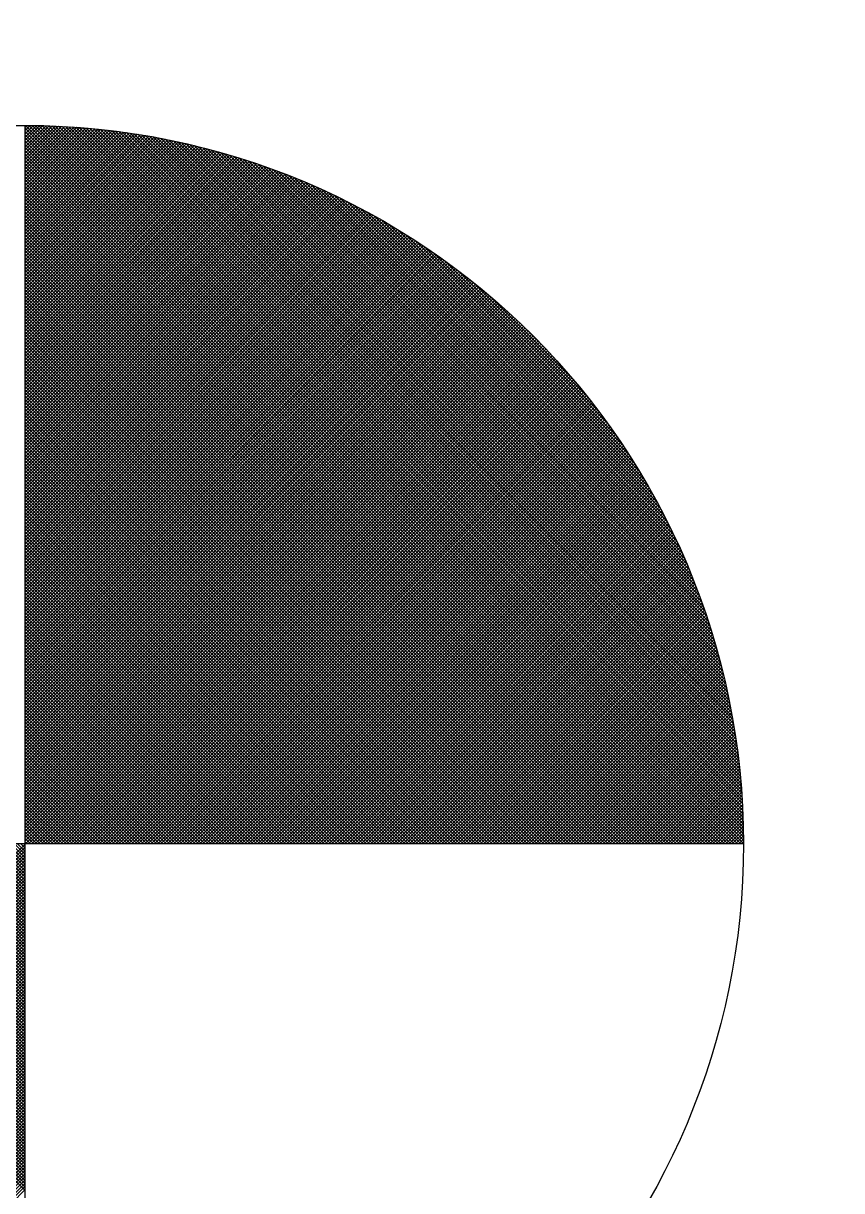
# Model space of a CAD drawing. Header units: inches. Extents: x 567115 to 582893, y 124948 to 133566.
# Drawn here: x 580450.083 to 580451.845, y 131764.94 to 131767.453 of the extents above; entities that cross this region are included whole.
import ezdxf

# ---------------------------------------------------------------- set-up
doc = ezdxf.new("R2010")
doc.units = ezdxf.units.IN
doc.header["$MEASUREMENT"] = 0
for name, color, linetype in [('BOARD', 3, 'Continuous'), ('kazeb', 15, 'Continuous'), ('LIGHTING', 3, 'Continuous')]:
    doc.layers.add(name, color=color, linetype=linetype)

# ---------------------------------------------------------------- blocks, each defined once
blk = doc.blocks.new('BOARD1')
at = {"layer": 'BOARD', "color": 30}
for p, q in [((-9.994, -31.2997), (-9.994, -27.1122)), ((-10.051, -29.2059), (-11.5028, -27.7542)), ((-10.0416, -29.2059), (-11.4981, -27.7494)), ((-10.0322, -29.2059), (-11.4935, -27.7447)), ((-10.0228, -29.2059), (-11.4889, -27.7399)), ((-10.0134, -29.2059), (-11.4842, -27.7352)), ((-10.004, -29.2059), (-11.4795, -27.7304)), ((-9.9946, -29.2059), (-11.4748, -27.7257)), ((-10.1169, -29.2059), (-11.5347, -27.7882)), ((-10.1075, -29.2059), (-11.5302, -27.7833)), ((-10.0981, -29.2059), (-11.5256, -27.7784)), ((-10.0887, -29.2059), (-11.5211, -27.7735)), ((-10.0793, -29.2059), (-11.5165, -27.7687)), ((-10.0699, -29.2059), (-11.512, -27.7638)), ((-10.0605, -29.2059), (-11.5074, -27.759)), ((-10.1828, -29.2059), (-11.5659, -27.8228)), ((-10.1734, -29.2059), (-11.5615, -27.8178)), ((-10.1639, -29.2059), (-11.5571, -27.8128)), ((-10.1545, -29.2059), (-11.5526, -27.8079)), ((-10.1451, -29.2059), (-11.5482, -27.8029)), ((-10.1357, -29.2059), (-11.5437, -27.798)), ((-10.1263, -29.2059), (-11.5392, -27.7931)), ((-10.2486, -29.2059), (-11.5963, -27.8582)), ((-10.2392, -29.2059), (-11.592, -27.8531)), ((-10.2298, -29.2059), (-11.5877, -27.848)), ((-10.2204, -29.2059), (-11.5834, -27.843)), ((-10.211, -29.2059), (-11.579, -27.8379)), ((-10.2016, -29.2059), (-11.5747, -27.8329)), ((-10.1922, -29.2059), (-11.5703, -27.8278)), ((-10.3145, -29.2059), (-11.6261, -27.8944)), ((-10.3051, -29.2059), (-11.6219, -27.8892)), ((-10.2957, -29.2059), (-11.6177, -27.884)), ((-10.2863, -29.2059), (-11.6134, -27.8788)), ((-10.2768, -29.2059), (-11.6092, -27.8736)), ((-10.2674, -29.2059), (-11.6049, -27.8685)), ((-10.258, -29.2059), (-11.6006, -27.8633)), ((-10.3709, -29.2059), (-11.6509, -27.9259)), ((-10.3615, -29.2059), (-11.6468, -27.9206)), ((-10.3521, -29.2059), (-11.6427, -27.9153)), ((-10.3427, -29.2059), (-11.6386, -27.9101)), ((-10.3333, -29.2059), (-11.6344, -27.9048)), ((-10.3239, -29.2059), (-11.6303, -27.8996)), ((-10.4274, -29.2059), (-11.6753, -27.9581)), ((-10.418, -29.2059), (-11.6713, -27.9527)), ((-10.4086, -29.2059), (-11.6672, -27.9473)), ((-10.3992, -29.2059), (-11.6632, -27.9419)), ((-10.3897, -29.2059), (-11.6591, -27.9366)), ((-10.3803, -29.2059), (-11.655, -27.9312)), ((-10.4932, -29.2059), (-11.703, -27.9962)), ((-10.4838, -29.2059), (-11.699, -27.9907)), ((-10.4744, -29.2059), (-11.6951, -27.9852)), ((-10.465, -29.2059), (-11.6912, -27.9798)), ((-10.4556, -29.2059), (-11.6872, -27.9743)), ((-10.4462, -29.2059), (-11.6833, -27.9689)), ((-10.4368, -29.2059), (-11.6793, -27.9635)), ((-10.5497, -29.2059), (-11.7261, -28.0296)), ((-10.5403, -29.2059), (-11.7223, -28.024)), ((-10.5309, -29.2059), (-11.7184, -28.0184)), ((-10.5215, -29.2059), (-11.7146, -28.0128)), ((-10.5121, -29.2059), (-11.7107, -28.0073)), ((-10.5026, -29.2059), (-11.7068, -28.0018)), ((-10.6061, -29.2059), (-11.7486, -28.0635)), ((-10.5967, -29.2059), (-11.7449, -28.0578)), ((-10.5873, -29.2059), (-11.7412, -28.0521)), ((-10.5779, -29.2059), (-11.7374, -28.0465)), ((-10.5685, -29.2059), (-11.7336, -28.0408)), ((-10.5591, -29.2059), (-11.7299, -28.0352)), ((-10.6626, -29.2059), (-11.7706, -28.098)), ((-10.6532, -29.2059), (-11.767, -28.0922)), ((-10.6438, -29.2059), (-11.7633, -28.0864)), ((-10.6344, -29.2059), (-11.7597, -28.0806)), ((-10.625, -29.2059), (-11.756, -28.0749)), ((-10.6156, -29.2059), (-11.7523, -28.0692)), ((-10.7096, -29.2059), (-11.7885, -28.1271)), ((-10.7002, -29.2059), (-11.7849, -28.1213)), ((-10.6908, -29.2059), (-11.7814, -28.1154)), ((-10.6814, -29.2059), (-11.7778, -28.1096)), ((-10.672, -29.2059), (-11.7742, -28.1038)), ((-10.7661, -29.2059), (-11.8094, -28.1627)), ((-10.7567, -29.2059), (-11.8059, -28.1567)), ((-10.7473, -29.2059), (-11.8025, -28.1508)), ((-10.7379, -29.2059), (-11.799, -28.1448)), ((-10.7285, -29.2059), (-11.7955, -28.1389)), ((-10.719, -29.2059), (-11.792, -28.133)), ((-10.8225, -29.2059), (-11.8297, -28.1988)), ((-10.8131, -29.2059), (-11.8263, -28.1928)), ((-10.8037, -29.2059), (-11.823, -28.1867)), ((-10.7943, -29.2059), (-11.8196, -28.1807)), ((-10.7849, -29.2059), (-11.8162, -28.1747)), ((-10.7755, -29.2059), (-11.8128, -28.1687)), ((-11.0039, -29.2059), (-9.994, -28.1961)), ((-10.8696, -29.2059), (-11.8461, -28.2294)), ((-10.8602, -29.2059), (-11.8429, -28.2233)), ((-10.8508, -29.2059), (-11.8396, -28.2171)), ((-10.8414, -29.2059), (-11.8363, -28.211)), ((-10.8319, -29.2059), (-11.833, -28.2049)), ((-10.9945, -29.2059), (-9.994, -28.2055)), ((-10.9851, -29.2059), (-9.994, -28.2149)), ((-10.9757, -29.2059), (-9.994, -28.2243)), ((-10.9663, -29.2059), (-9.994, -28.2337)), ((-10.926, -29.2059), (-11.8653, -28.2667)), ((-10.9166, -29.2059), (-11.8621, -28.2604)), ((-10.9072, -29.2059), (-11.859, -28.2542)), ((-10.8978, -29.2059), (-11.8558, -28.248)), ((-10.8884, -29.2059), (-11.8526, -28.2418)), ((-10.879, -29.2059), (-11.8493, -28.2356)), ((-10.9569, -29.2059), (-9.994, -28.2431)), ((-10.9475, -29.2059), (-9.994, -28.2525)), ((-10.9381, -29.2059), (-9.994, -28.2619)), ((-10.9731, -29.2059), (-11.8808, -28.2982)), ((-10.9637, -29.2059), (-11.8777, -28.2919)), ((-10.9543, -29.2059), (-11.8746, -28.2856)), ((-10.9448, -29.2059), (-11.8715, -28.2793)), ((-10.9354, -29.2059), (-11.8684, -28.273)), ((-10.9286, -29.2059), (-9.994, -28.2714)), ((-10.9192, -29.2059), (-9.994, -28.2808)), ((-10.9098, -29.2059), (-9.994, -28.2902)), ((-10.9004, -29.2059), (-9.994, -28.2996)), ((-11.0013, -29.2059), (-11.8899, -28.3174)), ((-10.9919, -29.2059), (-11.8869, -28.311)), ((-10.9825, -29.2059), (-11.8838, -28.3046)), ((-10.891, -29.2059), (-9.994, -28.309)), ((-10.8816, -29.2059), (-9.994, -28.3184)), ((-10.8722, -29.2059), (-9.994, -28.3278)), ((-10.8628, -29.2059), (-9.994, -28.3372)), ((-10.8534, -29.2059), (-9.994, -28.3466)), ((-10.844, -29.2059), (-9.994, -28.356)), ((-10.8346, -29.2059), (-9.994, -28.3654)), ((-10.8251, -29.2059), (-9.994, -28.3748)), ((-10.8157, -29.2059), (-9.994, -28.3843)), ((-10.8063, -29.2059), (-9.994, -28.3937)), ((-10.7969, -29.2059), (-9.994, -28.4031)), ((-10.7875, -29.2059), (-9.994, -28.4125)), ((-10.7781, -29.2059), (-9.994, -28.4219)), ((-10.7687, -29.2059), (-9.994, -28.4313)), ((-10.7593, -29.2059), (-9.994, -28.4407)), ((-10.7499, -29.2059), (-9.994, -28.4501)), ((-10.7405, -29.2059), (-9.994, -28.4595)), ((-10.7311, -29.2059), (-9.994, -28.4689)), ((-10.7217, -29.2059), (-9.994, -28.4783)), ((-10.7122, -29.2059), (-9.994, -28.4877)), ((-10.7028, -29.2059), (-9.994, -28.4972)), ((-10.6934, -29.2059), (-9.994, -28.5066)), ((-10.684, -29.2059), (-9.994, -28.516)), ((-10.6746, -29.2059), (-9.994, -28.5254)), ((-10.6652, -29.2059), (-9.994, -28.5348)), ((-10.6558, -29.2059), (-9.994, -28.5442)), ((-10.6464, -29.2059), (-9.994, -28.5536)), ((-10.637, -29.2059), (-9.994, -28.563)), ((-10.6276, -29.2059), (-9.994, -28.5724)), ((-10.6182, -29.2059), (-9.994, -28.5818)), ((-10.6088, -29.2059), (-9.994, -28.5912)), ((-10.5993, -29.2059), (-9.994, -28.6006)), ((-10.5899, -29.2059), (-9.994, -28.6101)), ((-10.5805, -29.2059), (-9.994, -28.6195)), ((-10.5711, -29.2059), (-9.994, -28.6289)), ((-10.5617, -29.2059), (-9.994, -28.6383)), ((-10.5523, -29.2059), (-9.994, -28.6477)), ((-10.5429, -29.2059), (-9.994, -28.6571)), ((-10.5335, -29.2059), (-9.994, -28.6665)), ((-10.5241, -29.2059), (-9.994, -28.6759)), ((-10.5147, -29.2059), (-9.994, -28.6853)), ((-10.5053, -29.2059), (-9.994, -28.6947)), ((-10.4959, -29.2059), (-9.994, -28.7041)), ((-10.4864, -29.2059), (-9.994, -28.7135)), ((-10.477, -29.2059), (-9.994, -28.723)), ((-10.4676, -29.2059), (-9.994, -28.7324)), ((-10.4582, -29.2059), (-9.994, -28.7418)), ((-10.4488, -29.2059), (-9.994, -28.7512)), ((-10.4394, -29.2059), (-9.994, -28.7606)), ((-10.43, -29.2059), (-9.994, -28.77)), ((-10.4206, -29.2059), (-9.994, -28.7794)), ((-10.4112, -29.2059), (-9.994, -28.7888)), ((-10.4018, -29.2059), (-9.994, -28.7982)), ((-10.3924, -29.2059), (-9.994, -28.8076)), ((-10.3829, -29.2059), (-9.994, -28.817)), ((-10.3735, -29.2059), (-9.994, -28.8265)), ((-10.3641, -29.2059), (-9.994, -28.8359)), ((-10.3547, -29.2059), (-9.994, -28.8453)), ((-10.3453, -29.2059), (-9.994, -28.8547)), ((-10.3359, -29.2059), (-9.994, -28.8641)), ((-10.3265, -29.2059), (-9.994, -28.8735)), ((-10.3171, -29.2059), (-9.994, -28.8829)), ((-10.3077, -29.2059), (-9.994, -28.8923)), ((-10.2983, -29.2059), (-9.994, -28.9017)), ((-10.2889, -29.2059), (-9.994, -28.9111)), ((-10.2795, -29.2059), (-9.994, -28.9205)), ((-10.27, -29.2059), (-9.994, -28.9299)), ((-10.2606, -29.2059), (-9.994, -28.9394)), ((-10.2512, -29.2059), (-9.994, -28.9488)), ((-10.2418, -29.2059), (-9.994, -28.9582)), ((-10.2324, -29.2059), (-9.994, -28.9676)), ((-10.223, -29.2059), (-9.994, -28.977)), ((-10.2136, -29.2059), (-9.994, -28.9864)), ((-10.2042, -29.2059), (-9.994, -28.9958)), ((-10.1948, -29.2059), (-9.994, -29.0052)), ((-10.1854, -29.2059), (-9.994, -29.0146)), ((-10.176, -29.2059), (-9.994, -29.024)), ((-10.1666, -29.2059), (-9.994, -29.0334)), ((-10.1571, -29.2059), (-9.994, -29.0428)), ((-10.1477, -29.2059), (-9.994, -29.0523)), ((-10.1383, -29.2059), (-9.994, -29.0617)), ((-10.1289, -29.2059), (-9.994, -29.0711)), ((-10.1195, -29.2059), (-9.994, -29.0805)), ((-10.1101, -29.2059), (-9.994, -29.0899)), ((-10.1007, -29.2059), (-9.994, -29.0993)), ((-10.0913, -29.2059), (-9.994, -29.1087)), ((-10.0819, -29.2059), (-9.994, -29.1181)), ((-10.0725, -29.2059), (-9.994, -29.1275)), ((-10.0631, -29.2059), (-9.994, -29.1369)), ((-10.0537, -29.2059), (-9.994, -29.1463)), ((-10.0442, -29.2059), (-9.994, -29.1557)), ((-10.0348, -29.2059), (-9.994, -29.1652)), ((-10.0254, -29.2059), (-9.994, -29.1746)), ((-10.016, -29.2059), (-9.994, -29.184)), ((-12.0878, -29.2059), (-7.9003, -29.2059)), ((-10.0066, -29.2059), (-9.994, -29.1934)), ((-9.9972, -29.2059), (-9.994, -29.2028)), ((-9.994, -29.2122), (-9.9878, -29.2059)), ((-9.994, -29.2216), (-9.9784, -29.2059)), ((-9.994, -29.231), (-9.969, -29.2059)), ((-9.994, -29.2404), (-9.9596, -29.2059)), ((-9.994, -29.2498), (-9.9502, -29.2059)), ((-9.994, -29.2592), (-9.9408, -29.2059)), ((-9.994, -29.2686), (-9.9313, -29.2059)), ((-9.994, -29.2781), (-9.9219, -29.2059)), ((-9.994, -29.2875), (-9.9125, -29.2059)), ((-9.994, -29.2969), (-9.9031, -29.2059)), ((-9.994, -29.3063), (-9.8937, -29.2059)), ((-9.994, -29.3157), (-9.8843, -29.2059)), ((-9.994, -29.3251), (-9.8749, -29.2059)), ((-9.994, -29.3345), (-9.8655, -29.2059)), ((-9.994, -29.3439), (-9.8561, -29.2059)), ((-9.994, -29.3533), (-9.8467, -29.2059)), ((-9.994, -29.3627), (-9.8373, -29.2059)), ((-9.994, -29.3721), (-9.8278, -29.2059)), ((-9.994, -29.3816), (-9.8184, -29.2059)), ((-9.994, -29.391), (-9.809, -29.2059)), ((-9.994, -29.4004), (-9.7996, -29.2059)), ((-9.994, -29.4098), (-9.7902, -29.2059)), ((-9.994, -29.4192), (-9.7808, -29.2059)), ((-9.994, -29.4286), (-9.7714, -29.2059)), ((-9.994, -29.438), (-9.762, -29.2059)), ((-9.994, -29.4474), (-9.7526, -29.2059)), ((-9.994, -29.4568), (-9.7432, -29.2059)), ((-9.994, -29.4662), (-9.7338, -29.2059)), ((-9.994, -29.4756), (-9.7244, -29.2059)), ((-9.994, -29.485), (-9.7149, -29.2059)), ((-9.994, -29.4945), (-9.7055, -29.2059)), ((-9.994, -29.5039), (-9.6961, -29.2059)), ((-9.994, -29.5133), (-9.6867, -29.2059)), ((-9.994, -29.5227), (-9.6773, -29.2059)), ((-9.994, -29.5321), (-9.6679, -29.2059)), ((-9.994, -29.5415), (-9.6585, -29.2059)), ((-9.994, -29.5509), (-9.6491, -29.2059)), ((-9.994, -29.5603), (-9.6397, -29.2059)), ((-9.994, -29.5697), (-9.6303, -29.2059)), ((-9.994, -29.5791), (-9.6209, -29.2059)), ((-9.994, -29.5885), (-9.6115, -29.2059)), ((-9.994, -29.5979), (-9.602, -29.2059)), ((-9.994, -29.6074), (-9.5926, -29.2059)), ((-9.994, -29.6168), (-9.5832, -29.2059)), ((-9.994, -29.6262), (-9.5738, -29.2059)), ((-9.994, -29.6356), (-9.5644, -29.2059)), ((-9.994, -29.645), (-9.555, -29.2059)), ((-9.994, -29.6544), (-9.5456, -29.2059)), ((-9.994, -29.6638), (-9.5362, -29.2059)), ((-9.994, -29.6732), (-9.5268, -29.2059)), ((-9.994, -29.6826), (-9.5174, -29.2059)), ((-9.994, -29.692), (-9.508, -29.2059)), ((-9.994, -29.7014), (-9.4986, -29.2059)), ((-9.994, -29.7108), (-9.4891, -29.2059)), ((-9.994, -29.7203), (-9.4797, -29.2059)), ((-9.994, -29.7297), (-9.4703, -29.2059)), ((-9.994, -29.7391), (-9.4609, -29.2059)), ((-9.994, -29.7485), (-9.4515, -29.2059)), ((-9.994, -29.7579), (-9.4421, -29.2059)), ((-9.994, -29.7673), (-9.4327, -29.2059)), ((-9.994, -29.7767), (-9.4233, -29.2059)), ((-9.994, -29.7861), (-9.4139, -29.2059)), ((-9.994, -29.7955), (-9.4045, -29.2059)), ((-9.994, -29.8049), (-9.3951, -29.2059)), ((-9.994, -29.8143), (-9.3857, -29.2059)), ((-9.994, -29.8237), (-9.3762, -29.2059)), ((-9.994, -29.8332), (-9.3668, -29.2059)), ((-9.994, -29.8426), (-9.3574, -29.2059)), ((-9.994, -29.852), (-9.348, -29.2059)), ((-9.994, -29.8614), (-9.3386, -29.2059)), ((-9.994, -29.8708), (-9.3292, -29.2059)), ((-9.994, -29.8802), (-9.3198, -29.2059)), ((-9.994, -29.8896), (-9.3104, -29.2059)), ((-9.994, -29.899), (-9.301, -29.2059)), ((-9.994, -29.9084), (-9.2916, -29.2059)), ((-9.994, -29.9178), (-9.2822, -29.2059)), ((-9.994, -29.9272), (-9.2727, -29.2059)), ((-9.994, -29.9367), (-9.2633, -29.2059)), ((-9.994, -29.9461), (-9.2539, -29.2059)), ((-9.994, -29.9555), (-9.2445, -29.2059)), ((-9.994, -29.9649), (-9.2351, -29.2059)), ((-9.994, -29.9743), (-9.2257, -29.2059)), ((-9.994, -29.9837), (-9.2163, -29.2059)), ((-9.994, -29.9931), (-9.2069, -29.2059)), ((-9.994, -30.0025), (-9.1975, -29.2059)), ((-9.994, -30.0119), (-9.1881, -29.2059)), ((-9.994, -30.0213), (-9.1787, -29.2059)), ((-9.994, -30.0307), (-9.1693, -29.2059)), ((-9.994, -30.0401), (-9.1598, -29.2059)), ((-9.994, -30.0496), (-9.1504, -29.2059)), ((-9.994, -30.059), (-9.141, -29.2059)), ((-9.994, -30.0684), (-9.1316, -29.2059)), ((-9.994, -30.0778), (-9.1222, -29.2059)), ((-9.994, -30.0872), (-9.1128, -29.2059)), ((-9.994, -30.0966), (-9.1034, -29.2059)), ((-9.994, -30.106), (-9.094, -29.2059)), ((-9.994, -30.1154), (-9.0846, -29.2059)), ((-9.994, -30.1248), (-9.0752, -29.2059)), ((-9.994, -30.1342), (-9.0658, -29.2059)), ((-9.994, -30.1436), (-9.0564, -29.2059)), ((-9.994, -30.153), (-9.0469, -29.2059)), ((-9.994, -30.1625), (-9.0375, -29.2059)), ((-9.994, -30.1719), (-9.0281, -29.2059)), ((-9.994, -30.1813), (-9.0187, -29.2059)), ((-9.994, -30.1907), (-9.0093, -29.2059)), ((-9.994, -30.2001), (-8.9999, -29.2059)), ((-9.994, -30.2095), (-8.9905, -29.2059)), ((-9.994, -30.2189), (-8.9811, -29.2059)), ((-9.994, -30.2283), (-8.9717, -29.2059)), ((-9.994, -30.2377), (-8.9623, -29.2059)), ((-9.994, -30.2471), (-8.9529, -29.2059)), ((-9.994, -30.2565), (-8.9435, -29.2059)), ((-9.994, -30.2659), (-8.934, -29.2059)), ((-9.994, -30.2754), (-8.9246, -29.2059)), ((-9.994, -30.2848), (-8.9152, -29.2059)), ((-9.994, -30.2942), (-8.9058, -29.2059)), ((-9.994, -30.3036), (-8.8964, -29.2059)), ((-9.994, -30.313), (-8.887, -29.2059)), ((-9.994, -30.3224), (-8.8776, -29.2059)), ((-9.994, -30.3318), (-8.8682, -29.2059)), ((-9.994, -30.3412), (-8.8588, -29.2059)), ((-9.994, -30.3506), (-8.8494, -29.2059)), ((-9.994, -30.36), (-8.84, -29.2059)), ((-9.994, -30.3694), (-8.8306, -29.2059)), ((-9.994, -30.3788), (-8.8211, -29.2059)), ((-9.994, -30.3883), (-8.8117, -29.2059)), ((-9.994, -30.3977), (-8.8023, -29.2059)), ((-9.994, -30.4071), (-8.7929, -29.2059)), ((-9.994, -30.4165), (-8.7835, -29.2059)), ((-9.994, -30.4259), (-8.7741, -29.2059)), ((-9.994, -30.4353), (-8.7647, -29.2059)), ((-9.994, -30.4447), (-8.7553, -29.2059)), ((-9.994, -30.4541), (-8.7459, -29.2059)), ((-9.994, -30.4635), (-8.7365, -29.2059)), ((-9.994, -30.4729), (-8.7271, -29.2059)), ((-9.994, -30.4823), (-8.7176, -29.2059)), ((-9.994, -30.4918), (-8.7082, -29.2059)), ((-9.994, -30.5012), (-8.6988, -29.2059)), ((-9.994, -30.5106), (-8.6894, -29.2059)), ((-9.994, -30.52), (-8.68, -29.2059)), ((-9.994, -30.5294), (-8.6706, -29.2059)), ((-9.994, -30.5388), (-8.6612, -29.2059)), ((-9.994, -30.5482), (-8.6518, -29.2059)), ((-9.994, -30.5576), (-8.6424, -29.2059)), ((-9.994, -30.567), (-8.633, -29.2059)), ((-9.994, -30.5764), (-8.6236, -29.2059)), ((-9.994, -30.5858), (-8.6142, -29.2059)), ((-9.994, -30.5952), (-8.6047, -29.2059)), ((-9.994, -30.6047), (-8.5953, -29.2059)), ((-9.994, -30.6141), (-8.5859, -29.2059)), ((-9.994, -30.6235), (-8.5765, -29.2059)), ((-9.994, -30.6329), (-8.5671, -29.2059)), ((-9.994, -30.6423), (-8.5577, -29.2059)), ((-9.994, -30.6517), (-8.5483, -29.2059)), ((-9.994, -30.6611), (-8.5389, -29.2059)), ((-9.994, -30.6705), (-8.5295, -29.2059)), ((-9.994, -30.6799), (-8.5201, -29.2059)), ((-9.994, -30.6893), (-8.5107, -29.2059)), ((-9.994, -30.6987), (-8.5013, -29.2059)), ((-9.994, -30.7081), (-8.4918, -29.2059)), ((-9.994, -30.7176), (-8.4824, -29.2059)), ((-9.994, -30.727), (-8.473, -29.2059)), ((-9.994, -30.7364), (-8.4636, -29.2059)), ((-9.994, -30.7458), (-8.4542, -29.2059)), ((-9.994, -30.7552), (-8.4448, -29.2059)), ((-9.994, -30.7646), (-8.4354, -29.2059)), ((-9.994, -30.774), (-8.426, -29.2059)), ((-9.994, -30.7834), (-8.4166, -29.2059)), ((-9.994, -30.7928), (-8.4072, -29.2059)), ((-9.994, -30.8022), (-8.3978, -29.2059)), ((-9.994, -30.8116), (-8.3884, -29.2059)), ((-9.994, -30.821), (-8.3789, -29.2059)), ((-9.994, -30.8305), (-8.3695, -29.2059)), ((-9.994, -30.8399), (-8.3601, -29.2059)), ((-9.994, -30.8493), (-8.3507, -29.2059)), ((-9.994, -30.8587), (-8.3413, -29.2059)), ((-9.994, -30.8681), (-8.3319, -29.2059)), ((-9.994, -30.8775), (-8.3225, -29.2059)), ((-9.994, -30.8869), (-8.3131, -29.2059)), ((-9.994, -30.8963), (-8.3037, -29.2059)), ((-9.994, -30.9057), (-8.2943, -29.2059)), ((-9.994, -30.9151), (-8.2849, -29.2059)), ((-9.994, -30.9245), (-8.2755, -29.2059)), ((-9.994, -30.934), (-8.266, -29.2059)), ((-9.994, -30.9434), (-8.2566, -29.2059)), ((-9.994, -30.9528), (-8.2472, -29.2059)), ((-9.994, -30.9622), (-8.2378, -29.2059)), ((-9.994, -30.9716), (-8.2284, -29.2059)), ((-9.994, -30.981), (-8.219, -29.2059)), ((-9.994, -30.9904), (-8.2096, -29.2059)), ((-9.994, -30.9998), (-8.2002, -29.2059)), ((-9.994, -31.0092), (-8.1908, -29.2059)), ((-9.994, -31.0186), (-8.1814, -29.2059)), ((-9.994, -31.028), (-8.172, -29.2059)), ((-9.994, -31.0374), (-8.1625, -29.2059)), ((-9.994, -31.0469), (-8.1531, -29.2059)), ((-9.994, -31.0563), (-8.1437, -29.2059)), ((-9.994, -31.0657), (-8.1343, -29.2059)), ((-9.994, -31.0751), (-8.1249, -29.2059)), ((-9.994, -31.0845), (-8.1155, -29.2059)), ((-9.994, -31.0939), (-8.1061, -29.2059)), ((-9.994, -31.1033), (-8.0967, -29.2059)), ((-9.994, -31.1127), (-8.0873, -29.2059)), ((-9.994, -31.1221), (-8.0779, -29.2059)), ((-9.994, -31.1315), (-8.0685, -29.2059)), ((-9.994, -31.1409), (-8.0591, -29.2059)), ((-9.994, -31.1503), (-8.0496, -29.2059)), ((-9.994, -31.1598), (-8.0402, -29.2059)), ((-9.994, -31.1692), (-8.0308, -29.2059)), ((-9.994, -31.1786), (-8.0214, -29.2059)), ((-9.994, -31.188), (-8.012, -29.2059)), ((-9.994, -31.1974), (-8.0026, -29.2059)), ((-9.994, -31.2068), (-7.9932, -29.2059)), ((-9.994, -31.2162), (-7.9838, -29.2059)), ((-9.994, -31.2256), (-7.9744, -29.2059)), ((-9.994, -31.235), (-7.965, -29.2059)), ((-9.994, -31.2444), (-7.9556, -29.2059)), ((-9.994, -31.2538), (-7.9462, -29.2059)), ((-9.994, -31.2632), (-7.9367, -29.2059)), ((-9.994, -31.2727), (-7.9273, -29.2059)), ((-9.994, -31.2821), (-7.9179, -29.2059)), ((-9.994, -31.2915), (-7.9085, -29.2059)), ((-8.5138, -30.6867), (-9.994, -29.2065)), ((-8.5185, -30.6914), (-9.994, -29.2159)), ((-9.9929, -31.2997), (-7.9003, -29.2071)), ((-8.5091, -30.682), (-9.9852, -29.2059)), ((-9.9834, -31.2997), (-7.9003, -29.2166)), ((-8.5044, -30.6773), (-9.9758, -29.2059)), ((-8.4998, -30.6725), (-9.9664, -29.2059)), ((-8.4951, -30.6678), (-9.957, -29.2059)), ((-8.4905, -30.663), (-9.9475, -29.2059)), ((-8.4859, -30.6582), (-9.9381, -29.2059)), ((-8.4812, -30.6534), (-9.9287, -29.2059)), ((-8.4767, -30.6486), (-9.9193, -29.2059)), ((-8.4721, -30.6438), (-9.9099, -29.2059)), ((-8.4675, -30.6389), (-9.9005, -29.2059)), ((-8.463, -30.6341), (-9.8911, -29.2059)), ((-8.4584, -30.6292), (-9.8817, -29.2059)), ((-8.4539, -30.6243), (-9.8723, -29.2059)), ((-8.4494, -30.6194), (-9.8629, -29.2059)), ((-8.4449, -30.6145), (-9.8535, -29.2059)), ((-8.4405, -30.6096), (-9.8441, -29.2059)), ((-8.436, -30.6046), (-9.8346, -29.2059)), ((-8.4316, -30.5996), (-9.8252, -29.2059)), ((-8.4271, -30.5947), (-9.8158, -29.2059)), ((-8.4227, -30.5897), (-9.8064, -29.2059)), ((-8.4183, -30.5846), (-9.797, -29.2059)), ((-8.4139, -30.5796), (-9.7876, -29.2059)), ((-8.4096, -30.5746), (-9.7782, -29.2059)), ((-8.4052, -30.5695), (-9.7688, -29.2059)), ((-8.4009, -30.5645), (-9.7594, -29.2059)), ((-8.3965, -30.5594), (-9.75, -29.2059)), ((-8.3922, -30.5543), (-9.7406, -29.2059)), ((-8.3879, -30.5492), (-9.7312, -29.2059)), ((-8.3837, -30.544), (-9.7217, -29.2059)), ((-8.3794, -30.5389), (-9.7123, -29.2059)), ((-8.3752, -30.5337), (-9.7029, -29.2059)), ((-8.3709, -30.5285), (-9.6935, -29.2059)), ((-8.3667, -30.5233), (-9.6841, -29.2059)), ((-8.3625, -30.5181), (-9.6747, -29.2059)), ((-8.3583, -30.5129), (-9.6653, -29.2059)), ((-8.3542, -30.5077), (-9.6559, -29.2059)), ((-8.35, -30.5024), (-9.6465, -29.2059)), ((-8.3459, -30.4972), (-9.6371, -29.2059)), ((-8.3417, -30.4919), (-9.6277, -29.2059)), ((-8.3376, -30.4866), (-9.6183, -29.2059)), ((-8.3335, -30.4813), (-9.6088, -29.2059)), ((-8.3294, -30.4759), (-9.5994, -29.2059)), ((-8.3254, -30.4706), (-9.59, -29.2059)), ((-8.3213, -30.4652), (-9.5806, -29.2059)), ((-8.3173, -30.4599), (-9.5712, -29.2059)), ((-8.3133, -30.4545), (-9.5618, -29.2059)), ((-8.3093, -30.4491), (-9.5524, -29.2059)), ((-8.3053, -30.4436), (-9.543, -29.2059)), ((-8.3013, -30.4382), (-9.5336, -29.2059)), ((-8.2974, -30.4327), (-9.5242, -29.2059)), ((-8.2934, -30.4273), (-9.5148, -29.2059)), ((-8.2895, -30.4218), (-9.5053, -29.2059)), ((-8.2856, -30.4163), (-9.4959, -29.2059)), ((-8.2817, -30.4108), (-9.4865, -29.2059)), ((-8.2778, -30.4053), (-9.4771, -29.2059)), ((-8.274, -30.3997), (-9.4677, -29.2059)), ((-8.2701, -30.3941), (-9.4583, -29.2059)), ((-8.2663, -30.3886), (-9.4489, -29.2059)), ((-8.2625, -30.383), (-9.4395, -29.2059)), ((-8.2587, -30.3774), (-9.4301, -29.2059)), ((-8.2549, -30.3717), (-9.4207, -29.2059)), ((-8.2511, -30.3661), (-9.4113, -29.2059)), ((-8.2474, -30.3604), (-9.4019, -29.2059)), ((-8.2436, -30.3548), (-9.3924, -29.2059)), ((-8.2399, -30.3491), (-9.383, -29.2059)), ((-8.2362, -30.3434), (-9.3736, -29.2059)), ((-8.2325, -30.3377), (-9.3642, -29.2059)), ((-8.2288, -30.3319), (-9.3548, -29.2059)), ((-8.2252, -30.3262), (-9.3454, -29.2059)), ((-8.2215, -30.3204), (-9.336, -29.2059)), ((-8.2179, -30.3146), (-9.3266, -29.2059)), ((-8.2143, -30.3088), (-9.3172, -29.2059)), ((-8.2107, -30.303), (-9.3078, -29.2059)), ((-8.2071, -30.2972), (-9.2984, -29.2059)), ((-8.2036, -30.2913), (-9.289, -29.2059)), ((-8.2, -30.2854), (-9.2795, -29.2059)), ((-8.1965, -30.2796), (-9.2701, -29.2059)), ((-8.193, -30.2737), (-9.2607, -29.2059)), ((-8.1895, -30.2678), (-9.2513, -29.2059)), ((-8.186, -30.2618), (-9.2419, -29.2059)), ((-8.1826, -30.2559), (-9.2325, -29.2059)), ((-8.1791, -30.2499), (-9.2231, -29.2059)), ((-8.1757, -30.2439), (-9.2137, -29.2059)), ((-8.1723, -30.2379), (-9.2043, -29.2059)), ((-8.1689, -30.2319), (-9.1949, -29.2059)), ((-8.1655, -30.2259), (-9.1855, -29.2059)), ((-8.1622, -30.2198), (-9.1761, -29.2059)), ((-8.1588, -30.2138), (-9.1666, -29.2059)), ((-8.1555, -30.2077), (-9.1572, -29.2059)), ((-8.1522, -30.2016), (-9.1478, -29.2059)), ((-8.1489, -30.1955), (-9.1384, -29.2059)), ((-8.1456, -30.1893), (-9.129, -29.2059)), ((-8.1424, -30.1832), (-9.1196, -29.2059)), ((-8.1391, -30.177), (-9.1102, -29.2059)), ((-8.1359, -30.1708), (-9.1008, -29.2059)), ((-8.1327, -30.1646), (-9.0914, -29.2059)), ((-8.1295, -30.1584), (-9.082, -29.2059)), ((-8.1263, -30.1522), (-9.0726, -29.2059)), ((-8.1232, -30.1459), (-9.0632, -29.2059)), ((-8.12, -30.1397), (-9.0537, -29.2059)), ((-8.1169, -30.1334), (-9.0443, -29.2059)), ((-8.1138, -30.1271), (-9.0349, -29.2059)), ((-8.1107, -30.1207), (-9.0255, -29.2059)), ((-8.1077, -30.1144), (-9.0161, -29.2059)), ((-8.1046, -30.108), (-9.0067, -29.2059)), ((-8.1016, -30.1017), (-8.9973, -29.2059)), ((-8.0986, -30.0953), (-8.9879, -29.2059)), ((-8.0956, -30.0889), (-8.9785, -29.2059)), ((-8.0926, -30.0824), (-8.9691, -29.2059)), ((-8.0896, -30.076), (-8.9597, -29.2059)), ((-8.0867, -30.0695), (-8.9502, -29.2059)), ((-8.0838, -30.063), (-8.9408, -29.2059)), ((-8.0809, -30.0565), (-8.9314, -29.2059)), ((-8.078, -30.05), (-8.922, -29.2059)), ((-8.0751, -30.0435), (-8.9126, -29.2059)), ((-8.0723, -30.0369), (-8.9032, -29.2059)), ((-8.0694, -30.0303), (-8.8938, -29.2059)), ((-8.0666, -30.0237), (-8.8844, -29.2059)), ((-8.0638, -30.0171), (-8.875, -29.2059)), ((-8.061, -30.0105), (-8.8656, -29.2059)), ((-8.0583, -30.0038), (-8.8562, -29.2059)), ((-8.0556, -29.9972), (-8.8468, -29.2059)), ((-8.0528, -29.9905), (-8.8373, -29.2059)), ((-8.0501, -29.9837), (-8.8279, -29.2059)), ((-8.0475, -29.977), (-8.8185, -29.2059)), ((-8.0448, -29.9703), (-8.8091, -29.2059)), ((-8.0422, -29.9635), (-8.7997, -29.2059)), ((-8.0395, -29.9567), (-8.7903, -29.2059)), ((-8.0369, -29.9499), (-8.7809, -29.2059)), ((-8.0344, -29.9431), (-8.7715, -29.2059)), ((-8.0318, -29.9362), (-8.7621, -29.2059)), ((-8.0293, -29.9294), (-8.7527, -29.2059)), ((-8.0267, -29.9225), (-8.7433, -29.2059)), ((-8.0242, -29.9156), (-8.7339, -29.2059)), ((-8.0217, -29.9086), (-8.7244, -29.2059)), ((-8.0193, -29.9017), (-8.715, -29.2059)), ((-8.0168, -29.8947), (-8.7056, -29.2059)), ((-8.0144, -29.8877), (-8.6962, -29.2059)), ((-8.012, -29.8807), (-8.6868, -29.2059)), ((-8.0096, -29.8737), (-8.6774, -29.2059)), ((-8.0073, -29.8667), (-8.668, -29.2059)), ((-8.0049, -29.8596), (-8.6586, -29.2059)), ((-8.0026, -29.8525), (-8.6492, -29.2059)), ((-8.0003, -29.8454), (-8.6398, -29.2059)), ((-7.9981, -29.8382), (-8.6304, -29.2059)), ((-7.9958, -29.8311), (-8.621, -29.2059)), ((-7.9936, -29.8239), (-8.6115, -29.2059)), ((-7.9914, -29.8167), (-8.6021, -29.2059)), ((-7.9892, -29.8095), (-8.5927, -29.2059)), ((-7.987, -29.8023), (-8.5833, -29.2059)), ((-7.9849, -29.795), (-8.5739, -29.2059)), ((-7.9827, -29.7877), (-8.5645, -29.2059)), ((-7.9806, -29.7804), (-8.5551, -29.2059)), ((-7.9786, -29.7731), (-8.5457, -29.2059)), ((-7.9765, -29.7657), (-8.5363, -29.2059)), ((-7.9745, -29.7583), (-8.5269, -29.2059)), ((-7.9725, -29.7509), (-8.5175, -29.2059)), ((-7.9705, -29.7435), (-8.5081, -29.2059)), ((-7.9685, -29.7361), (-8.4986, -29.2059)), ((-7.9666, -29.7286), (-8.4892, -29.2059)), ((-7.9647, -29.7211), (-8.4798, -29.2059)), ((-7.9628, -29.7136), (-8.4704, -29.2059)), ((-7.9609, -29.706), (-8.461, -29.2059)), ((-8.5233, -30.6961), (-9.994, -29.2253)), ((-8.528, -30.7008), (-9.994, -29.2347)), ((-8.5328, -30.7054), (-9.994, -29.2441)), ((-8.5375, -30.71), (-9.994, -29.2535)), ((-9.9739, -31.2996), (-7.9004, -29.2261)), ((-9.9644, -31.2995), (-7.9005, -29.2356)), ((-9.9549, -31.2993), (-7.9007, -29.2451)), ((-9.9452, -31.2991), (-7.9009, -29.2547)), ((-8.5423, -30.7147), (-9.994, -29.2629)), ((-8.5471, -30.7193), (-9.994, -29.2724)), ((-8.5519, -30.7239), (-9.994, -29.2818)), ((-9.9356, -31.2989), (-7.9011, -29.2644)), ((-9.9259, -31.2986), (-7.9014, -29.2741)), ((-9.9161, -31.2982), (-7.9018, -29.2839)), ((-8.5568, -30.7284), (-9.994, -29.2912)), ((-8.5616, -30.733), (-9.994, -29.3006)), ((-8.5665, -30.7376), (-9.994, -29.31)), ((-8.5714, -30.7421), (-9.994, -29.3194)), ((-9.9063, -31.2979), (-7.9021, -29.2937)), ((-9.8965, -31.2974), (-7.9026, -29.3035)), ((-9.8866, -31.2969), (-7.9031, -29.3134)), ((-8.5762, -30.7466), (-9.994, -29.3288)), ((-8.5812, -30.7511), (-9.994, -29.3382)), ((-8.5861, -30.7556), (-9.994, -29.3476)), ((-8.591, -30.7601), (-9.994, -29.357)), ((-9.8767, -31.2964), (-7.9036, -29.3233)), ((-9.8667, -31.2958), (-7.9042, -29.3333)), ((-9.8566, -31.2952), (-7.9048, -29.3434)), ((-9.8465, -31.2945), (-7.9055, -29.3535)), ((-8.596, -30.7645), (-9.994, -29.3664)), ((-8.6009, -30.769), (-9.994, -29.3758)), ((-8.6059, -30.7734), (-9.994, -29.3853)), ((-9.8364, -31.2937), (-7.9062, -29.3636)), ((-9.8262, -31.2929), (-7.907, -29.3738)), ((-9.8159, -31.2921), (-7.9079, -29.3841)), ((-8.6109, -30.7778), (-9.994, -29.3947)), ((-8.6159, -30.7822), (-9.994, -29.4041)), ((-8.621, -30.7866), (-9.994, -29.4135)), ((-8.626, -30.7909), (-9.994, -29.4229)), ((-9.8056, -31.2912), (-7.9088, -29.3944)), ((-9.7952, -31.2902), (-7.9098, -29.4048)), ((-9.7848, -31.2892), (-7.9108, -29.4152)), ((-8.6311, -30.7953), (-9.994, -29.4323)), ((-8.6361, -30.7996), (-9.994, -29.4417)), ((-8.6412, -30.8039), (-9.994, -29.4511)), ((-9.7743, -31.2881), (-7.9119, -29.4257)), ((-9.7638, -31.287), (-7.913, -29.4362)), ((-9.7531, -31.2858), (-7.9142, -29.4468)), ((-9.7425, -31.2845), (-7.9155, -29.4575)), ((-8.6463, -30.8083), (-9.994, -29.4605)), ((-8.6514, -30.8125), (-9.994, -29.4699)), ((-8.6566, -30.8168), (-9.994, -29.4793)), ((-8.6617, -30.8211), (-9.994, -29.4887)), ((-9.7317, -31.2832), (-7.9168, -29.4683)), ((-9.7209, -31.2818), (-7.9182, -29.4791)), ((-9.7101, -31.2803), (-7.9197, -29.4899)), ((-8.6669, -30.8253), (-9.994, -29.4982)), ((-8.6721, -30.8296), (-9.994, -29.5076)), ((-8.6772, -30.8338), (-9.994, -29.517)), ((-8.6825, -30.838), (-9.994, -29.5264)), ((-9.6991, -31.2788), (-7.9212, -29.5009)), ((-9.6881, -31.2772), (-7.9228, -29.5119)), ((-9.6771, -31.2756), (-7.9244, -29.5229)), ((-8.6877, -30.8422), (-9.994, -29.5358)), ((-8.6929, -30.8463), (-9.994, -29.5452)), ((-8.6982, -30.8505), (-9.994, -29.5546)), ((-9.6659, -31.2738), (-7.9262, -29.5341)), ((-9.6547, -31.272), (-7.928, -29.5453)), ((-9.6434, -31.2701), (-7.9299, -29.5566)), ((-8.7034, -30.8546), (-9.994, -29.564)), ((-8.7087, -30.8587), (-9.994, -29.5734)), ((-8.714, -30.8628), (-9.994, -29.5828)), ((-8.7193, -30.8669), (-9.994, -29.5922)), ((-9.632, -31.2682), (-7.9318, -29.568)), ((-9.6206, -31.2661), (-7.9339, -29.5794)), ((-9.609, -31.264), (-7.936, -29.591)), ((-8.7247, -30.871), (-9.994, -29.6016)), ((-8.73, -30.8751), (-9.994, -29.6111)), ((-8.7354, -30.8791), (-9.994, -29.6205)), ((-9.5974, -31.2618), (-7.9382, -29.6026)), ((-9.5857, -31.2595), (-7.9405, -29.6143)), ((-9.5739, -31.2571), (-7.9429, -29.6261)), ((-8.7408, -30.8832), (-9.994, -29.6299)), ((-8.7462, -30.8872), (-9.994, -29.6393)), ((-8.7516, -30.8912), (-9.994, -29.6487)), ((-8.757, -30.8952), (-9.994, -29.6581)), ((-9.5621, -31.2546), (-7.9454, -29.6379)), ((-9.5501, -31.2521), (-7.9479, -29.6499)), ((-9.538, -31.2494), (-7.9506, -29.662)), ((-8.7624, -30.8991), (-9.994, -29.6675)), ((-8.7679, -30.9031), (-9.994, -29.6769)), ((-8.7733, -30.907), (-9.994, -29.6863)), ((-8.7788, -30.9109), (-9.994, -29.6957)), ((-9.5259, -31.2467), (-7.9533, -29.6741)), ((-9.5136, -31.2438), (-7.9562, -29.6864)), ((-8.7843, -30.9149), (-9.994, -29.7051)), ((-8.7899, -30.9187), (-9.994, -29.7146)), ((-8.7954, -30.9226), (-9.994, -29.724)), ((-9.5012, -31.2409), (-7.9591, -29.6988)), ((-9.4888, -31.2378), (-7.9622, -29.7112)), ((-9.4762, -31.2346), (-7.9654, -29.7238)), ((-8.8009, -30.9265), (-9.994, -29.7334)), ((-8.8065, -30.9303), (-9.994, -29.7428)), ((-8.8121, -30.9342), (-9.994, -29.7522)), ((-8.8177, -30.938), (-9.994, -29.7616)), ((-9.4635, -31.2314), (-7.9686, -29.7365)), ((-9.4507, -31.228), (-7.972, -29.7493)), ((-9.4378, -31.2244), (-7.9756, -29.7622)), ((-8.8233, -30.9418), (-9.994, -29.771)), ((-8.8289, -30.9455), (-9.994, -29.7804)), ((-8.8345, -30.9493), (-9.994, -29.7898)), ((-8.8402, -30.9531), (-9.994, -29.7992)), ((-9.4247, -31.2208), (-7.9792, -29.7753)), ((-9.4115, -31.217), (-7.983, -29.7884)), ((-8.8459, -30.9568), (-9.994, -29.8086)), ((-8.8516, -30.9605), (-9.994, -29.818)), ((-8.8573, -30.9642), (-9.994, -29.8275)), ((-9.3982, -31.2131), (-7.9869, -29.8018)), ((-9.3848, -31.2091), (-7.9909, -29.8152)), ((-9.3712, -31.2049), (-7.9951, -29.8288)), ((-8.863, -30.9679), (-9.994, -29.8369)), ((-8.8687, -30.9716), (-9.994, -29.8463)), ((-8.8745, -30.9752), (-9.994, -29.8557)), ((-8.8803, -30.9789), (-9.994, -29.8651)), ((-9.3574, -31.2006), (-7.9994, -29.8425)), ((-9.3435, -31.1961), (-8.0039, -29.8564)), ((-8.8861, -30.9825), (-9.994, -29.8745)), ((-8.8919, -30.9861), (-9.994, -29.8839)), ((-8.8977, -30.9897), (-9.994, -29.8933)), ((-9.3295, -31.1914), (-8.0086, -29.8705)), ((-9.3153, -31.1866), (-8.0134, -29.8847)), ((-9.3009, -31.1816), (-8.0184, -29.8991)), ((-8.9035, -30.9933), (-9.994, -29.9027)), ((-8.9094, -30.9968), (-9.994, -29.9121)), ((-8.9152, -31.0004), (-9.994, -29.9215)), ((-8.9211, -31.0039), (-9.994, -29.9309)), ((-9.2863, -31.1764), (-8.0236, -29.9137)), ((-9.2715, -31.1711), (-8.0289, -29.9285)), ((-8.927, -31.0074), (-9.994, -29.9404)), ((-8.9329, -31.0109), (-9.994, -29.9498)), ((-8.9389, -31.0144), (-9.994, -29.9592)), ((-8.9448, -31.0178), (-9.994, -29.9686)), ((-9.2565, -31.1655), (-8.0345, -29.9435)), ((-9.2413, -31.1597), (-8.0403, -29.9587)), ((-8.9508, -31.0213), (-9.994, -29.978)), ((-8.9568, -31.0247), (-9.994, -29.9874)), ((-8.9628, -31.0281), (-9.994, -29.9968)), ((-9.2259, -31.1537), (-8.0463, -29.9741)), ((-9.2102, -31.1474), (-8.0526, -29.9898)), ((-8.9688, -31.0315), (-9.994, -30.0062)), ((-8.9748, -31.0349), (-9.994, -30.0156)), ((-8.9809, -31.0382), (-9.994, -30.025)), ((-8.9869, -31.0416), (-9.994, -30.0344)), ((-9.1943, -31.1409), (-8.059, -30.0057)), ((-9.1782, -31.1342), (-8.0658, -30.0218)), ((-8.993, -31.0449), (-9.994, -30.0438)), ((-8.9991, -31.0482), (-9.994, -30.0533)), ((-9.0052, -31.0515), (-9.994, -30.0627)), ((-9.1617, -31.1271), (-8.0729, -30.0383)), ((-9.145, -31.1198), (-8.0802, -30.055)), ((-9.0114, -31.0548), (-9.994, -30.0721)), ((-9.0175, -31.058), (-9.994, -30.0815)), ((-9.0237, -31.0613), (-9.994, -30.0909)), ((-9.0299, -31.0645), (-9.994, -30.1003)), ((-9.1279, -31.1121), (-8.0879, -30.0721)), ((-9.1105, -31.1041), (-8.0959, -30.0895)), ((-9.0361, -31.0677), (-9.994, -30.1097)), ((-9.0423, -31.0709), (-9.994, -30.1191)), ((-9.0485, -31.074), (-9.994, -30.1285)), ((-9.0548, -31.0772), (-9.994, -30.1379)), ((-9.0927, -31.0957), (-8.1043, -30.1073)), ((-9.0745, -31.0869), (-8.1131, -30.1255)), ((-9.0611, -31.0803), (-9.994, -30.1473)), ((-9.0674, -31.0834), (-9.994, -30.1567)), ((-9.0737, -31.0865), (-9.994, -30.1662)), ((-9.0558, -31.0777), (-8.1223, -30.1442)), ((-9.0367, -31.068), (-8.132, -30.1633)), ((-9.08, -31.0896), (-9.994, -30.1756)), ((-9.0863, -31.0927), (-9.994, -30.185)), ((-9.0927, -31.0957), (-9.994, -30.1944)), ((-9.0991, -31.0988), (-9.994, -30.2038)), ((-9.0171, -31.0578), (-8.1422, -30.1829)), ((-8.9969, -31.047), (-8.153, -30.2031)), ((-9.1055, -31.1018), (-9.994, -30.2132)), ((-9.1119, -31.1048), (-9.994, -30.2226)), ((-9.1183, -31.1077), (-9.994, -30.232)), ((-9.1248, -31.1107), (-9.994, -30.2414)), ((-8.976, -31.0355), (-8.1645, -30.224)), ((-9.1312, -31.1136), (-9.994, -30.2508)), ((-9.1377, -31.1166), (-9.994, -30.2602)), ((-9.1442, -31.1195), (-9.994, -30.2697)), ((-8.9544, -31.0233), (-8.1766, -30.2456)), ((-8.932, -31.0103), (-8.1897, -30.268)), ((-9.1508, -31.1224), (-9.994, -30.2791)), ((-9.1573, -31.1252), (-9.994, -30.2885)), ((-9.1639, -31.1281), (-9.994, -30.2979)), ((-9.1704, -31.1309), (-9.994, -30.3073)), ((-9.177, -31.1337), (-9.994, -30.3167)), ((-9.1837, -31.1365), (-9.994, -30.3261)), ((-9.1903, -31.1393), (-9.994, -30.3355)), ((-9.1969, -31.142), (-9.994, -30.3449)), ((-9.2036, -31.1448), (-9.994, -30.3543)), ((-9.2103, -31.1475), (-9.994, -30.3637)), ((-9.217, -31.1502), (-9.994, -30.3731)), ((-9.2238, -31.1528), (-9.994, -30.3826)), ((-9.2305, -31.1555), (-9.994, -30.392)), ((-9.2373, -31.1581), (-9.994, -30.4014)), ((-9.2441, -31.1608), (-9.994, -30.4108)), ((-9.2509, -31.1634), (-9.994, -30.4202)), ((-9.2577, -31.1659), (-9.994, -30.4296)), ((-9.2646, -31.1685), (-9.994, -30.439)), ((-9.2714, -31.171), (-9.994, -30.4484)), ((-9.2783, -31.1736), (-9.994, -30.4578)), ((-9.2852, -31.1761), (-9.994, -30.4672)), ((-9.2921, -31.1785), (-9.994, -30.4766)), ((-9.2991, -31.181), (-9.994, -30.486)), ((-9.3061, -31.1834), (-9.994, -30.4955)), ((-9.3131, -31.1858), (-9.994, -30.5049)), ((-9.3201, -31.1882), (-9.994, -30.5143)), ((-9.3271, -31.1906), (-9.994, -30.5237)), ((-9.3342, -31.193), (-9.994, -30.5331)), ((-9.3412, -31.1953), (-9.994, -30.5425))]:
    blk.add_line(p, q, dxfattribs=at)
at = {"layer": 'BOARD'}
for p, q in [((-7.9591, -29.6985), (-8.4516, -29.2059)), ((-7.9572, -29.6909), (-8.4422, -29.2059)), ((-7.9554, -29.6833), (-8.4328, -29.2059)), ((-7.9537, -29.6757), (-8.4234, -29.2059)), ((-7.9519, -29.668), (-8.414, -29.2059)), ((-7.9502, -29.6603), (-8.4046, -29.2059)), ((-7.9485, -29.6526), (-8.3951, -29.2059)), ((-7.9468, -29.6449), (-8.3857, -29.2059)), ((-7.9452, -29.6371), (-8.3763, -29.2059)), ((-7.9436, -29.6293), (-8.3669, -29.2059)), ((-7.942, -29.6215), (-8.3575, -29.2059)), ((-7.9404, -29.6137), (-8.3481, -29.2059)), ((-7.9388, -29.6058), (-8.3387, -29.2059)), ((-7.9373, -29.5979), (-8.3293, -29.2059)), ((-7.9358, -29.59), (-8.3199, -29.2059)), ((-7.9344, -29.5821), (-8.3105, -29.2059)), ((-7.9329, -29.5741), (-8.3011, -29.2059)), ((-7.9315, -29.5661), (-8.2917, -29.2059)), ((-7.9301, -29.5581), (-8.2822, -29.2059)), ((-7.9288, -29.55), (-8.2728, -29.2059)), ((-7.9274, -29.5419), (-8.2634, -29.2059)), ((-7.9261, -29.5338), (-8.254, -29.2059)), ((-7.9249, -29.5257), (-8.2446, -29.2059)), ((-7.9236, -29.5175), (-8.2352, -29.2059)), ((-7.9224, -29.5093), (-8.2258, -29.2059)), ((-7.9212, -29.5011), (-8.2164, -29.2059)), ((-7.9201, -29.4929), (-8.207, -29.2059)), ((-7.9189, -29.4846), (-8.1976, -29.2059)), ((-7.9178, -29.4763), (-8.1882, -29.2059)), ((-7.9168, -29.4679), (-8.1788, -29.2059)), ((-7.9157, -29.4596), (-8.1693, -29.2059)), ((-7.9147, -29.4512), (-8.1599, -29.2059)), ((-7.9137, -29.4427), (-8.1505, -29.2059)), ((-7.9128, -29.4343), (-8.1411, -29.2059)), ((-7.9119, -29.4258), (-8.1317, -29.2059)), ((-7.911, -29.4173), (-8.1223, -29.2059)), ((-7.9101, -29.4087), (-8.1129, -29.2059)), ((-7.9093, -29.4001), (-8.1035, -29.2059)), ((-7.9085, -29.3915), (-8.0941, -29.2059)), ((-7.9078, -29.3828), (-8.0847, -29.2059)), ((-7.9071, -29.3741), (-8.0753, -29.2059)), ((-7.9064, -29.3654), (-8.0659, -29.2059)), ((-7.9057, -29.3567), (-8.0564, -29.2059)), ((-7.9051, -29.3479), (-8.047, -29.2059)), ((-7.9045, -29.339), (-8.0376, -29.2059)), ((-7.904, -29.3302), (-8.0282, -29.2059)), ((-7.9035, -29.3213), (-8.0188, -29.2059)), ((-7.903, -29.3123), (-8.0094, -29.2059)), ((-7.9026, -29.3034), (-8, -29.2059)), ((-7.9022, -29.2944), (-7.9906, -29.2059)), ((-7.9018, -29.2853), (-7.9812, -29.2059)), ((-7.9015, -29.2762), (-7.9718, -29.2059)), ((-7.9012, -29.2671), (-7.9624, -29.2059)), ((-7.9009, -29.2579), (-7.953, -29.2059)), ((-7.9007, -29.2487), (-7.9435, -29.2059)), ((-7.9006, -29.2395), (-7.9341, -29.2059)), ((-7.9004, -29.2302), (-7.9247, -29.2059)), ((-7.9004, -29.2209), (-7.9153, -29.2059)), ((-7.9003, -29.2115), (-7.9059, -29.2059)), ((-8.9086, -30.9964), (-8.2036, -30.2913)), ((-8.8842, -30.9813), (-8.2187, -30.3158)), ((-8.8584, -30.9649), (-8.2351, -30.3416)), ((-8.8309, -30.9469), (-8.2531, -30.369)), ((-8.8015, -30.9269), (-8.2731, -30.3985)), ((-8.7694, -30.9042), (-8.2958, -30.4306)), ((-8.7336, -30.8778), (-8.3222, -30.4664)), ((-8.692, -30.8456), (-8.3544, -30.508)), ((-9.3483, -31.1976), (-9.994, -30.5519)), ((-9.3554, -31.1999), (-9.994, -30.5613)), ((-9.3626, -31.2022), (-9.994, -30.5707)), ((-9.3697, -31.2044), (-9.994, -30.5801)), ((-8.6394, -30.8024), (-8.3976, -30.5606)), ((-9.3769, -31.2067), (-9.994, -30.5895)), ((-9.3841, -31.2089), (-9.994, -30.5989)), ((-9.3913, -31.2111), (-9.994, -30.6084)), ((-9.3986, -31.2132), (-9.994, -30.6178)), ((-9.4058, -31.2154), (-9.994, -30.6272)), ((-9.4131, -31.2175), (-9.994, -30.6366)), ((-9.4204, -31.2196), (-9.994, -30.646)), ((-9.4278, -31.2217), (-9.994, -30.6554)), ((-9.4351, -31.2237), (-9.994, -30.6648)), ((-9.4425, -31.2257), (-9.994, -30.6742)), ((-9.4499, -31.2277), (-9.994, -30.6836)), ((-8.5406, -30.713), (-8.487, -30.6594)), ((-9.4573, -31.2297), (-9.994, -30.693)), ((-9.4648, -31.2317), (-9.994, -30.7024)), ((-9.4723, -31.2336), (-9.994, -30.7118)), ((-9.4798, -31.2355), (-9.994, -30.7213)), ((-9.4873, -31.2374), (-9.994, -30.7307)), ((-9.4948, -31.2393), (-9.994, -30.7401)), ((-9.5024, -31.2411), (-9.994, -30.7495)), ((-9.51, -31.243), (-9.994, -30.7589)), ((-9.5176, -31.2448), (-9.994, -30.7683)), ((-9.5252, -31.2465), (-9.994, -30.7777)), ((-9.5329, -31.2483), (-9.994, -30.7871)), ((-9.5406, -31.25), (-9.994, -30.7965)), ((-9.5483, -31.2517), (-9.994, -30.8059)), ((-9.556, -31.2534), (-9.994, -30.8153)), ((-9.5638, -31.255), (-9.994, -30.8248)), ((-9.5716, -31.2566), (-9.994, -30.8342)), ((-9.5794, -31.2582), (-9.994, -30.8436)), ((-9.5872, -31.2598), (-9.994, -30.853)), ((-9.5951, -31.2613), (-9.994, -30.8624)), ((-9.603, -31.2628), (-9.994, -30.8718)), ((-9.6109, -31.2643), (-9.994, -30.8812)), ((-9.6189, -31.2658), (-9.994, -30.8906)), ((-9.6268, -31.2672), (-9.994, -30.9)), ((-9.6348, -31.2686), (-9.994, -30.9094)), ((-9.6429, -31.27), (-9.994, -30.9188)), ((-9.6509, -31.2714), (-9.994, -30.9282)), ((-9.659, -31.2727), (-9.994, -30.9377)), ((-9.6671, -31.274), (-9.994, -30.9471)), ((-9.6752, -31.2753), (-9.994, -30.9565)), ((-9.6834, -31.2765), (-9.994, -30.9659)), ((-9.6916, -31.2777), (-9.994, -30.9753)), ((-9.6998, -31.2789), (-9.994, -30.9847)), ((-9.7081, -31.2801), (-9.994, -30.9941)), ((-9.7164, -31.2812), (-9.994, -31.0035)), ((-9.7247, -31.2823), (-9.994, -31.0129)), ((-9.733, -31.2834), (-9.994, -31.0223)), ((-9.7414, -31.2844), (-9.994, -31.0317)), ((-9.7498, -31.2854), (-9.994, -31.0411)), ((-9.7582, -31.2864), (-9.994, -31.0506)), ((-9.7667, -31.2873), (-9.994, -31.06)), ((-9.7752, -31.2882), (-9.994, -31.0694)), ((-9.7837, -31.2891), (-9.994, -31.0788)), ((-9.7923, -31.2899), (-9.994, -31.0882)), ((-9.8009, -31.2908), (-9.994, -31.0976)), ((-9.8095, -31.2915), (-9.994, -31.107)), ((-9.8182, -31.2923), (-9.994, -31.1164)), ((-9.8269, -31.293), (-9.994, -31.1258)), ((-9.8356, -31.2937), (-9.994, -31.1352)), ((-9.8444, -31.2943), (-9.994, -31.1446)), ((-9.8531, -31.2949), (-9.994, -31.154)), ((-9.862, -31.2955), (-9.994, -31.1635)), ((-9.8708, -31.2961), (-9.994, -31.1729)), ((-9.8798, -31.2966), (-9.994, -31.1823)), ((-9.8887, -31.297), (-9.994, -31.1917)), ((-9.8977, -31.2975), (-9.994, -31.2011)), ((-9.9067, -31.2979), (-9.994, -31.2105)), ((-9.9157, -31.2982), (-9.994, -31.2199)), ((-9.9248, -31.2985), (-9.994, -31.2293)), ((-9.9339, -31.2988), (-9.994, -31.2387)), ((-9.9431, -31.2991), (-9.994, -31.2481)), ((-9.9523, -31.2993), (-9.994, -31.2575)), ((-9.9616, -31.2994), (-9.994, -31.2669)), ((-9.9708, -31.2996), (-9.994, -31.2764)), ((-9.9802, -31.2996), (-9.994, -31.2858)), ((-9.9895, -31.2997), (-9.994, -31.2952))]:
    blk.add_line(p, q, dxfattribs=at)
blk.add_ellipse((-9.994, -29.2059), major_axis=(-1.4805, 1.4805), ratio=1, start_param=3.926991, end_param=10.210176, dxfattribs=at)

msp = doc.modelspace()

# ---------------------------------------------------------------- hatches: boundary and pattern name
at = {"layer": 'kazeb'}
h = msp.add_hatch(dxfattribs=at)
h.set_pattern_fill('LINE', color=256, scale=150, style=2)
edge = h.paths.add_edge_path()
edge.add_line((579985.5655, 131982.0949), (580405.5656, 131981.9824))
edge.add_line((580405.5656, 131981.9824), (580405.5656, 131933.374))
edge.add_line((580405.5656, 131933.374), (580405.5656, 131934.0391))
edge.add_line((580405.5656, 131934.0391), (580465.0656, 131934.0391))
edge.add_line((580465.0656, 131934.0391), (580465.0656, 131255.0391))
edge.add_line((580465.0656, 131255.0391), (580405.5658, 131255.0391))
edge.add_line((580405.5658, 131255.0391), (580405.5658, 131189.5391))
edge.add_line((580405.5658, 131189.5391), (579985.5655, 131189.5391))
edge.add_line((579985.5655, 131189.5391), (579985.5655, 131255.0391))
edge.add_line((579985.5655, 131255.0391), (579985.5655, 131565.044))
edge.add_line((579985.5655, 131565.044), (579985.5655, 131982.0387))

# ---------------------------------------------------------------- block references
at = {"layer": 'LIGHTING', "linetype": 'Continuous', "ltscale": 7, "xscale": 0.738630000007106, "yscale": 0.738630000007106, "zscale": 0.738630000007106, "rotation": 90}
msp.add_blockref('BOARD1', (580428.5149, 131773.0682), dxfattribs=at)

doc.saveas('drawing.dxf')
